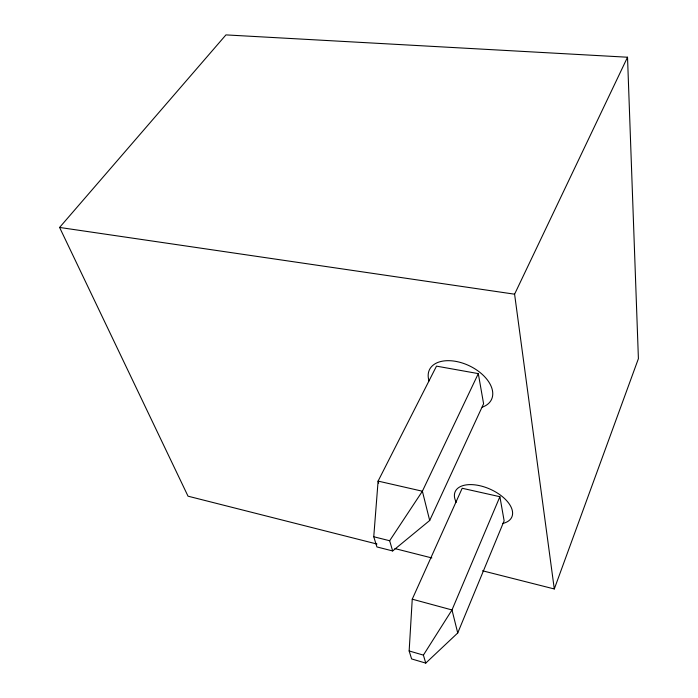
<?xml version="1.0" encoding="UTF-8"?>
<svg xmlns="http://www.w3.org/2000/svg" width="698" height="698" viewBox="0 0 698 698"><rect width="100%" height="100%" fill="white"/><g stroke="black" fill="none" stroke-linecap="round" stroke-linejoin="round"><path stroke-width="1.05" d="M409.15 650.955L412.248 599.181L462.181 488.268L499.899 496.706L504.13 520.83L457.731 632.981L425.754 663.1L411.619 658.938L409.15 650.955L423.398 655.117L425.754 663.1M373.753 536.753L378.098 481.096L436.494 366.136L478.305 373.613L483.592 403.758L429.689 520.49L392.66 550.949L376.911 546.935L373.753 536.753L389.65 540.741L392.66 550.949M482.51 570.781L554.291 588.964L638.408 358.65L627.528 57.227L225.943 34.9L59.592 227.443L188.024 496.182L376.964 544.039M499.899 496.706L451.99 609.956L423.398 655.117M478.305 373.613L422.386 491.218L389.65 540.741M554.291 588.964L514.592 294.19L627.528 57.227M59.592 227.443L514.592 294.19M394.902 548.584L431.844 557.946M412.248 599.181L451.99 609.956L457.731 632.981M378.691 483.173L378.098 481.096L422.386 491.218L429.689 520.49M456.239 502.272A31.035 16.578 24.2 0 1 470.042 484.604A31.035 16.578 24.2 0 1 507.481 501.618A31.035 16.578 24.2 0 1 502.813 523.439M429.026 380.916A34.411 20.835 25.7 0 1 447.872 360.674A34.411 20.835 25.7 0 1 487.666 380.314A34.411 20.835 25.7 0 1 482.213 407.161"/></g></svg>
